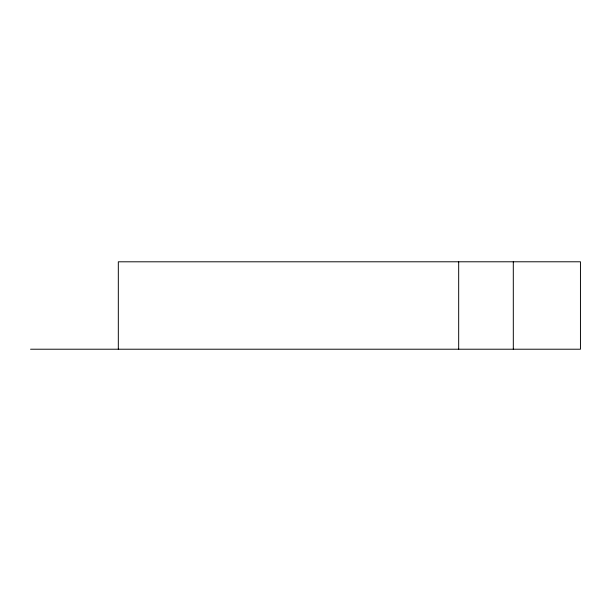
<?xml version="1.0" encoding="UTF-8"?>
<svg xmlns="http://www.w3.org/2000/svg" width="611" height="611" viewBox="0 0 611 611"><rect width="100%" height="100%" fill="white"/><g stroke="black" fill="none" stroke-linecap="round" stroke-linejoin="round"><path stroke-width="0.92" d="M30.55 349.217L580.45 349.217L580.45 261.783L118.32 261.806L118.32 349.217M513.301 261.783L513.316 349.217M458.678 261.806L458.678 349.217"/></g></svg>
